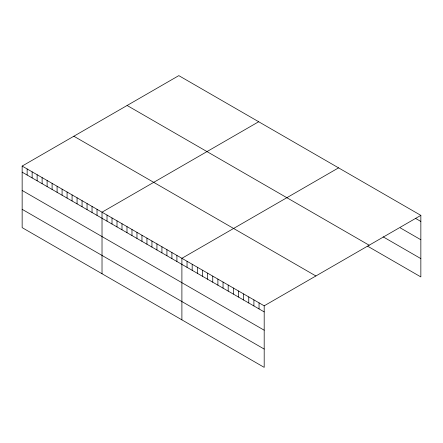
<?xml version="1.0" encoding="UTF-8"?>
<svg xmlns="http://www.w3.org/2000/svg" width="443" height="443" viewBox="0 0 443 443"><rect width="100%" height="100%" fill="white"/><g stroke="black" fill="none" stroke-linecap="round" stroke-linejoin="round"><path stroke-width="0.66" d="M367.701 246.236L420.85 276.925L420.85 215.37L178.811 75.631L22.15 166.075L22.15 227.63L264.189 367.369L264.189 305.82L22.15 166.075M258.684 121.747L102.023 212.191L102.023 273.741M338.557 167.858L181.896 258.308L181.896 319.857M264.189 305.82L420.85 215.37M415.706 218.482L420.85 221.45M400.278 227.879L420.85 239.757M383.134 236.839L420.85 258.618M127.113 105.478L369.152 245.217M73.848 136.228L315.887 275.972M22.15 172.155L264.189 311.894M22.15 190.462L264.189 330.201M22.15 209.323L264.189 349.062M259.05 302.851L259.05 308.926M253.905 299.878L253.905 305.958M248.761 296.91L248.761 302.984M243.617 293.942L243.617 300.016M238.472 290.973L238.472 297.048M233.334 288L233.334 294.08M228.189 285.032L228.189 291.106M223.045 282.064L223.045 288.138M217.901 279.096L217.901 285.17M212.756 276.122L212.756 282.202M207.612 273.154L207.612 279.228M202.473 270.186L202.473 276.26M197.329 267.218L197.329 273.292M192.184 264.244L192.184 270.324M187.04 261.276L187.04 267.351M176.907 255.423L176.907 261.503M171.912 252.543L171.912 258.618M166.922 249.658L166.922 255.738M161.928 246.779L161.928 252.853M156.938 243.894L156.938 249.974M151.943 241.014L151.943 247.089M146.954 238.129L146.954 244.209M141.959 235.25L141.959 241.324M136.97 232.365L136.97 238.445M131.975 229.485L131.975 235.56M126.986 226.606L126.986 232.68M121.991 223.721L121.991 229.795M117.002 220.841L117.002 226.916M112.007 217.956L112.007 224.031M107.018 215.076L107.018 221.151M97.034 209.312L97.034 215.387M92.039 206.427L92.039 212.507M87.049 203.547L87.049 209.622M82.055 200.662L82.055 206.743M77.065 197.783L77.065 203.858M72.071 194.898L72.071 200.978M67.081 192.018L67.081 198.093M62.086 189.133L62.086 195.213M57.097 186.254L57.097 192.328M52.102 183.369L52.102 189.449M47.113 180.489L47.113 186.564M42.118 177.604L42.118 183.684M37.129 174.725L37.129 180.799M32.134 171.84L32.134 177.92M27.145 168.96L27.145 175.035"/></g></svg>
